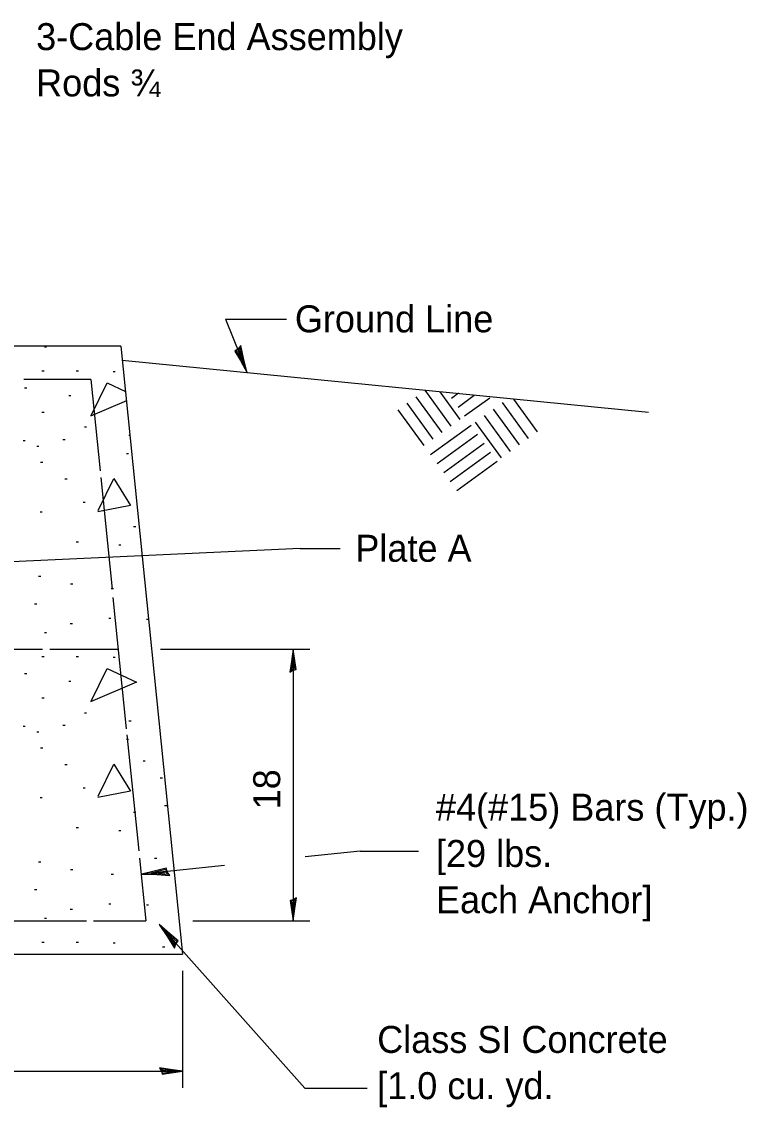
# Model space of a CAD drawing. Extents: x 0 to 2.83, y 0 to 1.83.
# Drawn here: x 0.5989 to 0.9125, y 0.7455 to 1.215 of the extents above; entities that cross this region are included whole.
import ezdxf

# ---------------------------------------------------------------- set-up
doc = ezdxf.new("R2010")
doc.units = 0
for name, color, linetype in [('RD_Pr_Roadway_Dimensions', 7, 'Continuous'), ('RD_Pr_Roadway_Notes', 7, 'Continuous'), ('SH_General_Details', 7, 'Continuous')]:
    doc.layers.add(name, color=color, linetype=linetype)

msp = doc.modelspace()

# ---------------------------------------------------------------- linework, layer by layer
at = {"layer": 'RD_Pr_Roadway_Dimensions'}
for p, q in [((0.66856, 0.80451), (0.66856, 0.75401)), ((0.37214, 0.76121), (0.66856, 0.76121))]:
    msp.add_line(p, q, dxfattribs=at)
for points in [[(0.71631, 0.93452), (0.71768, 0.93484), (0.71706, 0.93872), (0.71638, 0.94371), (0.71569, 0.93837), (0.7149, 0.93369), (0.71631, 0.93452), (0.71722, 0.93494), (0.7164, 0.94035), (0.7154, 0.93442), (0.71656, 0.93531), (0.71639, 0.93779), (0.71604, 0.9354)], [(0.71645, 0.83529), (0.71508, 0.83497), (0.7157, 0.8311), (0.71638, 0.82611), (0.71707, 0.83144), (0.71786, 0.83612), (0.71645, 0.83529), (0.71555, 0.83487), (0.71636, 0.82946), (0.71736, 0.83539), (0.7162, 0.8345), (0.71638, 0.83202), (0.71673, 0.83441)], [(0.65938, 0.7612), (0.65971, 0.75984), (0.66357, 0.76049), (0.66856, 0.76121), (0.66322, 0.76186), (0.65853, 0.76261), (0.65938, 0.7612), (0.6598, 0.7603), (0.6652, 0.76117), (0.65927, 0.76211), (0.66016, 0.76096), (0.66265, 0.76116), (0.66025, 0.76149)]]:
    msp.add_lwpolyline(points, dxfattribs=at)
at = {"layer": 'RD_Pr_Roadway_Notes'}
for p, q in [((0.68716, 1.08643), (0.71354, 1.08643)), ((0.68716, 1.08643), (0.69655, 1.06323)), ((0.71948, 0.98726), (0.54269, 0.97897)), ((0.71948, 0.98726), (0.73681, 0.98726)), ((0.74545, 0.85632), (0.72161, 0.85381)), ((0.74545, 0.85632), (0.77066, 0.85632)), ((0.68668, 0.85014), (0.65097, 0.84638)), ((0.72142, 0.75384), (0.65843, 0.82456)), ((0.72142, 0.75384), (0.74844, 0.75384))]:
    msp.add_line(p, q, dxfattribs=at)
for points in [[(0.69257, 1.0735), (0.69119, 1.07254), (0.69359, 1.06849), (0.69655, 1.06323), (0.69497, 1.06948), (0.69378, 1.07505), (0.69257, 1.0735), (0.69175, 1.07263), (0.69505, 1.06697), (0.69354, 1.07401), (0.69264, 1.07251), (0.69394, 1.06982), (0.69327, 1.07265)], [(0.66195, 0.84737), (0.66141, 0.84897), (0.65686, 0.84777), (0.65097, 0.84638), (0.65742, 0.84617), (0.6631, 0.84578), (0.66195, 0.84737), (0.66134, 0.8484), (0.65498, 0.84679), (0.66217, 0.84629), (0.66098, 0.84758), (0.65803, 0.84707), (0.66093, 0.84694)], [(0.66564, 0.81622), (0.66662, 0.81759), (0.663, 0.82059), (0.65843, 0.82456), (0.66203, 0.8192), (0.66503, 0.81436), (0.66564, 0.81622), (0.66612, 0.81731), (0.66111, 0.82154), (0.6649, 0.81541), (0.66525, 0.81713), (0.66312, 0.81923), (0.6647, 0.81679)]]:
    msp.add_lwpolyline(points, dxfattribs=at)
at = {"layer": 'SH_General_Details'}
for p, q in [((0.64185, 1.07466), (0.39885, 1.07466)), ((0.60875, 1.07441), (0.60971, 1.07441)), ((0.64185, 1.07466), (0.66856, 0.81171)), ((0.6424, 1.06859), (0.87015, 1.04622)), ((0.60771, 1.0641), (0.60867, 1.0641)), ((0.62257, 1.0641), (0.62353, 1.0641)), ((0.63846, 1.06368), (0.63942, 1.06368)), ((0.62884, 1.06026), (0.59981, 1.06026)), ((0.60015, 1.05667), (0.60111, 1.05667)), ((0.62884, 1.06026), (0.63285, 1.02077)), ((0.61927, 1.05336), (0.62023, 1.05336)), ((0.78085, 1.03732), (0.76958, 1.05286)), ((0.78474, 1.04014), (0.77347, 1.05568)), ((0.78863, 1.04296), (0.77996, 1.0549)), ((0.78794, 1.05432), (0.78493, 1.05214)), ((0.79474, 1.05332), (0.78775, 1.04825)), ((0.80146, 1.05226), (0.79057, 1.04436)), ((0.82214, 1.03762), (0.8119, 1.05174)), ((0.77308, 1.03169), (0.76181, 1.04723)), ((0.77697, 1.0345), (0.76569, 1.05005)), ((0.81437, 1.03198), (0.8031, 1.04752)), ((0.81826, 1.0348), (0.80699, 1.05034)), ((0.60771, 1.04614), (0.60867, 1.04614)), ((0.81048, 1.02916), (0.79921, 1.04471)), ((0.62608, 1.03975), (0.62704, 1.03975)), ((0.7759, 1.0278), (0.79338, 1.04048)), ((0.8066, 1.02635), (0.79533, 1.04189)), ((0.59953, 1.03397), (0.60049, 1.03397)), ((0.61679, 1.03438), (0.61775, 1.03438)), ((0.77872, 1.02391), (0.7962, 1.0366)), ((0.60544, 1.03149), (0.6064, 1.03149)), ((0.64424, 1.02826), (0.6452, 1.02826)), ((0.78153, 1.02003), (0.79902, 1.03271)), ((0.78435, 1.01614), (0.80184, 1.02882)), ((0.60709, 1.02455), (0.60805, 1.02455)), ((0.78717, 1.01226), (0.80465, 1.02494)), ((0.61762, 1.01732), (0.61858, 1.01732)), ((0.63314, 1.0179), (0.63803, 0.96968)), ((0.62546, 1.00721), (0.62642, 1.00721)), ((0.60689, 1.00308), (0.60785, 1.00308)), ((0.64734, 0.99669), (0.6483, 0.99669)), ((0.62257, 0.99008), (0.62353, 0.99008)), ((0.64094, 0.98884), (0.6419, 0.98884)), ((0.60627, 0.97523), (0.60723, 0.97523)), ((0.6201, 0.97192), (0.62106, 0.97192)), ((0.63764, 0.96986), (0.6386, 0.96986)), ((0.60448, 0.96325), (0.60544, 0.96325)), ((0.63841, 0.96597), (0.64417, 0.90926)), ((0.61989, 0.95479), (0.62085, 0.95479)), ((0.6366, 0.95706), (0.63756, 0.95706)), ((0.60875, 0.95087), (0.60971, 0.95087)), ((0.55692, 0.94371), (0.60794, 0.94371)), ((0.6111, 0.94371), (0.64067, 0.94371)), ((0.65906, 0.94371), (0.72358, 0.94371)), ((0.71638, 0.94371), (0.71638, 0.82611)), ((0.60771, 0.94055), (0.60867, 0.94055)), ((0.62257, 0.94055), (0.62353, 0.94055)), ((0.63846, 0.94014), (0.63942, 0.94014)), ((0.60015, 0.93312), (0.60111, 0.93312)), ((0.61927, 0.92982), (0.62023, 0.92982)), ((0.60771, 0.9226), (0.60867, 0.9226)), ((0.62608, 0.9162), (0.62704, 0.9162)), ((0.61679, 0.91084), (0.61775, 0.91084)), ((0.64527, 0.9127), (0.64623, 0.9127)), ((0.59953, 0.91043), (0.60049, 0.91043)), ((0.60544, 0.90795), (0.6064, 0.90795)), ((0.64445, 0.90658), (0.64955, 0.85638)), ((0.64424, 0.90472), (0.6452, 0.90472)), ((0.60709, 0.901), (0.60805, 0.901)), ((0.61762, 0.89378), (0.61858, 0.89378)), ((0.65147, 0.89543), (0.65243, 0.89543)), ((0.6589, 0.888), (0.65986, 0.888)), ((0.62546, 0.88367), (0.62642, 0.88367)), ((0.60689, 0.87954), (0.60785, 0.87954)), ((0.66075, 0.87603), (0.66171, 0.87603)), ((0.64734, 0.87314), (0.6483, 0.87314)), ((0.62257, 0.86654), (0.62353, 0.86654)), ((0.64094, 0.8653), (0.6419, 0.8653)), ((0.60627, 0.85168), (0.60723, 0.85168)), ((0.64987, 0.85321), (0.65262, 0.82611)), ((0.65642, 0.85333), (0.65738, 0.85333)), ((0.6201, 0.84838), (0.62106, 0.84838)), ((0.63764, 0.84632), (0.6386, 0.84632)), ((0.60448, 0.83971), (0.60544, 0.83971)), ((0.61989, 0.83125), (0.62085, 0.83125)), ((0.6366, 0.83352), (0.63756, 0.83352)), ((0.65291, 0.83311), (0.65387, 0.83311)), ((0.60875, 0.82733), (0.60971, 0.82733)), ((0.58672, 0.82611), (0.6269, 0.82611)), ((0.63006, 0.82611), (0.65262, 0.82611)), ((0.67293, 0.82611), (0.72358, 0.82611)), ((0.60771, 0.81701), (0.60867, 0.81701)), ((0.62257, 0.81701), (0.62353, 0.81701)), ((0.63846, 0.8166), (0.63942, 0.8166)), ((0.65993, 0.81495), (0.66089, 0.81495)), ((0.37214, 0.81171), (0.66856, 0.81171))]:
    msp.add_line(p, q, dxfattribs=at)
for points in [[(0.62892, 1.04471), (0.63589, 1.05889)], [(0.63589, 1.05889), (0.64383, 1.05514)], [(0.64425, 1.05101), (0.62877, 1.04441)], [(0.64527, 1.03624), (0.64575, 1.03624)], [(0.63204, 1.0036), (0.63877, 1.01754), (0.64598, 1.00577), (0.63192, 1.00311)], [(0.65291, 0.95665), (0.65383, 0.95665)], [(0.62892, 0.92116), (0.63589, 0.93535), (0.64863, 0.92934), (0.62877, 0.92087)], [(0.63204, 0.88006), (0.63877, 0.894), (0.64598, 0.88223), (0.63192, 0.87957)], [(0.63584, 0.81171), (0.63589, 0.8118)], [(0.63589, 0.8118), (0.6361, 0.81171)]]:
    msp.add_lwpolyline(points, dxfattribs=at)

# ---------------------------------------------------------------- texts
at = {"layer": 'RD_Pr_Roadway_Notes'}
for s, height, p in [('Ground Line', 0.0116667, (0.71714, 1.08069)), ('Plate A', 0.011667, (0.74331, 0.98147)), ('#4(#15) Bars (Typ.)', 0.0116667, (0.7782, 0.86948)), ('[29 lbs.', 0.011667, (0.7782, 0.84948)), ('Each Anchor]', 0.0116667, (0.7782, 0.82948)), ('Class SI Concrete', 0.0116667, (0.75276, 0.76906)), ('[1.0 cu. yd.', 0.0116667, (0.75276, 0.74906))]:
    msp.add_text(s, height=height, dxfattribs=at).set_placement(p)
at = {"layer": 'SH_General_Details'}
for s, height, p in [('3-Cable End Assembly', 0.0116667, (0.60518, 1.20273)), ('Rods ¾', 0.011667, (0.60518, 1.18273))]:
    msp.add_text(s, height=height, dxfattribs=at).set_placement(p)
msp.add_text('18', height=0.011667, rotation=90, dxfattribs=at).set_placement((0.71078, 0.87437))

doc.saveas('drawing.dxf')
